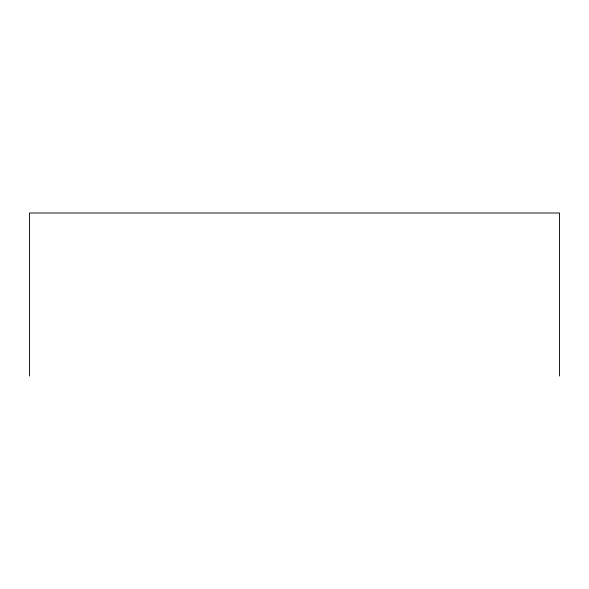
<?xml version="1.0" encoding="UTF-8"?>
<svg xmlns="http://www.w3.org/2000/svg" width="589" height="589" viewBox="0 0 589 589"><rect width="100%" height="100%" fill="white"/><g stroke="black" fill="none" stroke-linecap="round" stroke-linejoin="round"><path stroke-width="0.88" d="M559.55 375.996L559.55 213.004L29.45 213.004L29.45 375.996"/></g></svg>
